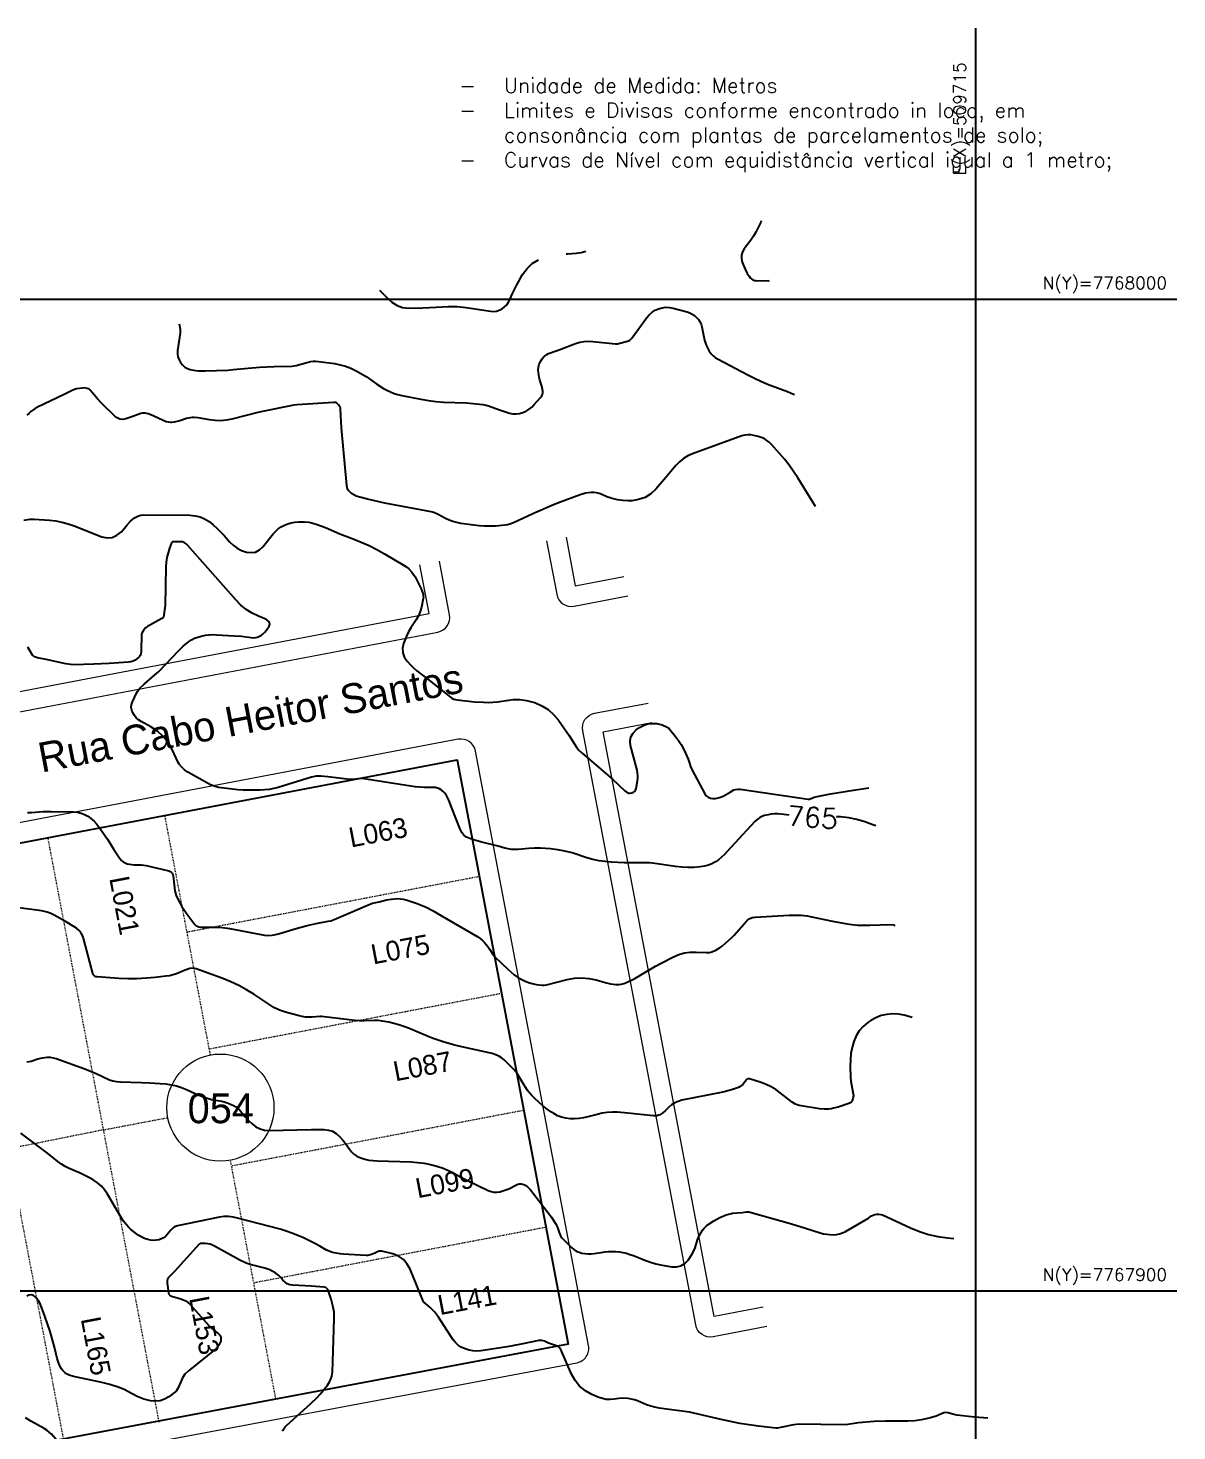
# Model space of a CAD drawing. Header units: centimetres. Extents: x 0 to 1099704, y -139216 to 99734.
# Drawn here: x 987108 to 998657, y 45512 to 59610 of the extents above; entities that cross this region are included whole.
import ezdxf
from ezdxf.enums import TextEntityAlignment as Align

# ---------------------------------------------------------------- set-up
doc = ezdxf.new("R2010")
doc.units = ezdxf.units.CM
doc.header["$LTSCALE"] = 4
doc.linetypes.add('Contínua', pattern=[0])
doc.linetypes.add('TRACEJADO', pattern=[2, 1, -1])
for name, color, linetype in [('CANEVA', 252, 'Continuous'), ('CURVAS-INTERMEDIARIAS', 39, 'Continuous'), ('CURVAS-MESTRA', 34, 'Continuous')]:
    doc.layers.add(name, color=color, linetype=linetype)
for name, color, linetype, lineweight in [('K-ALINHAMENTO', 10, 'Continuous', 9), ('P-MEIOFIO', 171, 'Continuous', 9), ('P-URB', 2, 'Continuous', 9), ('textos', 2, 'Continuous', 9)]:
    doc.layers.add(name, color=color, linetype=linetype, lineweight=lineweight)
doc.styles.add('EC_NOMES', font='GOTHIC.TTF')
doc.styles.add('L50', font='ROMANS.SHX', dxfattribs={"height": 1.25})
doc.styles.add('Padrão', font='simplex.shx')
doc.styles.add('ROMANS', font='romans.shx')

msp = doc.modelspace()

# ---------------------------------------------------------------- linework, layer by layer
at = {"color": 1}
msp.add_lwpolyline([(986329.103, 51288.157), (991420.059, 52257.174), (992538.156, 46382.994), (985439.154, 45051.754)], dxfattribs=at)
at = {"layer": 'CANEVA'}
for p, q in [((996634.447, 25007.61), (996634.447, 59609.687)), ((964149.83, 56886.314), (998657.355, 56886.314)), ((964149.83, 46920.243), (998657.355, 46920.243))]:
    msp.add_line(p, q, dxfattribs=at)
at = {"layer": 'CURVAS-INTERMEDIARIAS'}
for points, elevation in [([(994479.254, 57673.305), (994475.258, 57660.07), (994424.231, 57558.645), (994400.353, 57517.495), (994373.943, 57477.92), (994308.436, 57391.345), (994291.164, 57359.792), (994280.889, 57327.183), (994281.109, 57293), (994288.324, 57257.759), (994316.678, 57185.715), (994338.324, 57143.518), (994355.755, 57117.268), (994368.641, 57100.834), (994381.437, 57088.954), (994395.509, 57079.706), (994411.495, 57074.424), (994428.756, 57071.783), (994547.153, 57070.068), (994563.029, 57072.62)], 75841.803), ([(990641.4, 56975.779), (990721.228, 56894.845), (990766.633, 56854.961), (990817.889, 56822.92), (990845.525, 56811.15), (990873.838, 56802.25), (990903.149, 56797.646), (990933.137, 56795.902), (991075.462, 56798.782), (991210.931, 56804.074), (991332.487, 56811.06), (991422.54, 56811.698), (991512.135, 56802.639), (991755.298, 56763.672), (991786.412, 56762.157), (991816.609, 56765.027), (991845.441, 56774.455), (991873.356, 56788.278), (991898.171, 56807.722), (991920.077, 56829.577), (991937.647, 56855.06), (991952.317, 56882.955), (991978.239, 56943.539), (992016.528, 57021.484), (992079.065, 57132.008), (992123.992, 57192.233), (992175.896, 57243.508), (992238.273, 57281.349)], 75841.803), ([(992516.626, 57340.627), (992531.445, 57340.109), (992618.25, 57346.218), (992667.372, 57354.699), (992714.273, 57368.702)], 75841.803), ([(988626.597, 56637.523), (988631.273, 56620.668), (988635.23, 56601.723), (988637.562, 56582.678), (988635.698, 56544.219), (988611.71, 56369.334), (988611.142, 56337.243), (988615.078, 56306.229), (988625.782, 56276.859), (988640.98, 56248.585), (988663.892, 56221.109), (988685.1, 56202.751), (988709.756, 56189.377), (988736.714, 56179.331), (988770.938, 56171.677), (988818.964, 56165.887), (988891.995, 56165.667), (989003.765, 56168.348), (989115.415, 56173.172), (989171.145, 56177.099), (989435.455, 56201.346), (989509.254, 56206.658), (989583.182, 56209.618), (989760.25, 56212.807), (989782.703, 56215.378), (989804.838, 56219.923), (989922.437, 56252.741), (989948.598, 56257.804), (989974.879, 56260.853), (990001.339, 56260.873), (990027.908, 56258.89), (990188.113, 56237.603), (990244.82, 56226.759), (990300.151, 56211.82), (990353.45, 56190.712), (990405.383, 56165.518), (990505.662, 56106.469), (990613.365, 56031.424), (990681.055, 55988.909), (990716.026, 55969.435), (990752.063, 55952.413), (990788.878, 55937.584), (990826.858, 55926.053), (990865.606, 55916.725), (991057.304, 55879.412), (991132.877, 55866.835), (991208.738, 55857.028), (991285.019, 55851.387), (991514.946, 55844.212), (991614.995, 55834.993), (991678.997, 55825.984), (991713.789, 55818.699), (991747.943, 55808.822), (991848.829, 55772.496), (991947.224, 55740.385), (991981.288, 55733.489), (992015.173, 55731.246), (992048.798, 55735.98), (992082.254, 55745.368), (992114.066, 55760.736), (992143.954, 55778.804), (992170.972, 55800.949), (992196.077, 55825.804), (992262.102, 55901.297), (992271.281, 55914.702), (992278.167, 55928.894), (992281.626, 55944.301), (992282.782, 55960.506), (992281.207, 55977.219), (992274.37, 56009.878), (992252.744, 56071.966), (992245.648, 56098.396), (992237.835, 56152.662), (992236.549, 56171.378), (992238.293, 56202.612), (992244.662, 56232.251), (992257.986, 56259.468), (992275.945, 56285.091), (992291.123, 56301.854), (992306.411, 56316.265), (992322.875, 56328.852), (992341.113, 56338.698), (992360.537, 56346.731), (992463.656, 56382.599), (992610.955, 56438.349), (992653.829, 56451.484), (992697.261, 56460.334), (992741.51, 56462.746), (992786.308, 56460.862), (993012.717, 56435.1), (993033.356, 56437.412), (993143.183, 56465.855), (993157.992, 56474.227), (993176.599, 56492.694), (993328.581, 56700.626), (993353.407, 56729), (993380.873, 56753.865), (993412.326, 56773.468), (993446.42, 56789.553), (993482.816, 56799.081), (993519.402, 56804.034), (993556.266, 56802.121), (993593.32, 56795.623), (993733.044, 56757.263), (993759.405, 56747.786), (993784.37, 56735.866), (993807.212, 56720.269), (993828.659, 56702.241), (993846.698, 56681.023), (993861.906, 56658.26), (993872.868, 56633.166), (993880.991, 56606.527), (993908.776, 56473.808), (993916.819, 56444.07), (993927.044, 56415.258), (993940.528, 56387.811), (993956.175, 56361.272), (993975.09, 56337.213), (993996.019, 56315.378), (994019.948, 56296.901), (994045.889, 56280.646), (994344.573, 56123.451), (994409.063, 56091.141), (994474.331, 56060.595), (994540.775, 56032.69), (994743.534, 55956.659), (994802.892, 55931.913), (994812.806, 55926.636)], 75941.463), ([(995025.266, 54802.376), (994845.427, 55091.245), (994803.49, 55154.829), (994759.43, 55216.828), (994712.171, 55276.425), (994662.799, 55334.437), (994582.652, 55423.733), (994559.501, 55446.496), (994533.689, 55466.179), (994506.531, 55484.307), (994448.509, 55504.538), (994404.13, 55516.288), (994373.454, 55521.441), (994342.928, 55522.886), (994312.651, 55518.76), (994282.544, 55510.926), (993786.203, 55331.428), (993739.393, 55310.03), (993695.741, 55284.148), (993656.854, 55251.569), (993621.125, 55214.516), (993520.339, 55093.657), (993420.15, 54976.984), (993367.888, 54929.964), (993310.732, 54893.12), (993246.242, 54871.533), (993176.878, 54860.112), (993142.236, 54858.876), (993086.685, 54860.67), (993032.081, 54867.328), (992978.862, 54881.3), (992926.58, 54900.126), (992874.756, 54922.878), (992848.755, 54932.197), (992822.285, 54939.023), (992795.128, 54942.133), (992767.522, 54942.751), (992712.449, 54935.824), (992659.111, 54920.437), (992441.113, 54838.655), (992368.022, 54809.684), (992183.938, 54728.171), (991987.806, 54637.141), (991952.666, 54623.448), (991928.358, 54616.93), (991903.593, 54612.744), (991806.473, 54605.379), (991751.66, 54603.187), (991696.926, 54603.336), (991642.312, 54606.984), (991587.778, 54612.963), (991458.946, 54631.301), (991418.863, 54639.234), (991379.686, 54649.928), (991341.885, 54664.757), (991305.001, 54682.347), (991232.398, 54721.285), (991185.577, 54740.828), (991161.001, 54746.957), (990696.153, 54836.194), (990520.9, 54874.583), (990430.727, 54897.345), (990406.31, 54906.395), (990360.376, 54931.2), (990341.64, 54947.714), (990326.641, 54966.46), (990317.243, 54988.555), (990311.573, 55012.872), (990260.028, 55591.532), (990249.285, 55779.662), (990247.301, 55791.76), (990243.664, 55803.122), (990229.751, 55822.835), (990208.902, 55841.83), (990198.687, 55846.026), (990182.054, 55847.271), (989811.395, 55822.087), (989780.989, 55818.579), (989430.074, 55748.488), (989157.322, 55679.752), (989101.104, 55669.317), (989044.716, 55663.786), (988988.098, 55665.63), (988931.312, 55672.377), (988817.33, 55692.04), (988777.794, 55694.84), (988756.945, 55694.611), (988738.488, 55693.106), (988702.182, 55685.333), (988632.698, 55662.172), (988576.679, 55648.578), (988553.408, 55645.219), (988541.688, 55645.12), (988518.258, 55647.651), (988495.635, 55653.86), (988341.908, 55723.174), (988314.093, 55733.489), (988285.072, 55739.708), (988256.001, 55739.807), (988241.889, 55736.718), (988152.483, 55701.468), (988089.607, 55681.197), (988059.32, 55677.559), (988030.538, 55679.951), (988004.009, 55691.362), (987978.984, 55708.803), (987845.339, 55839.976), (987805.554, 55882.023), (987733.111, 55972.126), (987721.55, 55980.468), (987701.777, 55988.69), (987673.603, 55992.886), (987655.794, 55991.989), (987595.489, 55982.87), (987573.863, 55977), (987553.074, 55968.638), (987472.408, 55926.651), (987203.843, 55800.74), (987180.153, 55787.256), (987135.505, 55755.843), (987115.444, 55737.595), (987097.176, 55717.892)], 76041.124), ([(987064.876, 54664.079), (987127.473, 54673.906), (987168.124, 54674.554), (987323.156, 54663.78), (987386.411, 54656.515), (987448.799, 54645.443), (987509.911, 54628.65), (987570.156, 54608.06), (987848.687, 54497.377), (987903.56, 54487.361), (987955.235, 54490.122), (988002.105, 54512.057), (988045.776, 54546.769), (988104.098, 54616.262), (988138.56, 54653.137), (988176.76, 54686.114), (988197.649, 54699.12), (988219.575, 54709.076), (988243.035, 54714.468), (988267.531, 54716.82), (988736.026, 54713.87), (988787.571, 54708.508), (988837.043, 54696.997), (988883.415, 54676.248), (988927.714, 54649.34), (988969.163, 54616.183), (989009.097, 54581.381), (989046.759, 54544.128), (989082.896, 54505.23), (989132.736, 54448.055), (989169.83, 54412.536), (989210.092, 54382.089), (989255.109, 54359.257), (989303.295, 54341.488), (989350.724, 54337.8), (989394.834, 54344.109), (989433.97, 54365.426), (989469.788, 54396.74), (989572.877, 54527.724), (989597.264, 54554.343), (989623.814, 54578.162), (989653.603, 54597.785), (989685.544, 54614.618), (989719.648, 54627.255), (989754.34, 54637.321), (989789.938, 54643.529), (989826.125, 54647.167), (989886.101, 54647.247), (989929.493, 54643.171), (989972.098, 54633.962), (990014.175, 54621.325), (990097.083, 54589.713), (990241.95, 54528.352), (990375.933, 54477.674), (990456.708, 54444.856), (990536.158, 54409.267), (990613.624, 54369.532), (990689.755, 54327.037), (990890.063, 54208.172), (990914.101, 54192.365), (990936.555, 54174.387), (990965.985, 54143.073), (990998.773, 54093.761), (991058.38, 53974.088), (991069.841, 53947.08), (991078.512, 53919.056), (991081.063, 53904.774), (991082.219, 53890.493), (991081.302, 53876.182), (991062.117, 53790.763), (991048.514, 53745.786), (991031.482, 53702.393), (991009.337, 53661.383), (990957.324, 53582.801), (990933.176, 53542.398), (990912.477, 53500.122), (990882.04, 53424.41), (990873.221, 53377.49), (990874.187, 53332.433), (990889.804, 53290.167), (990915.208, 53249.754), (990959.098, 53202.854), (990987.531, 53175.477), (991017.569, 53149.874), (991143.361, 53053.453), (991354.004, 52885.206), (991369.71, 52874.751), (991386.234, 52866.28), (991403.964, 52860.779), (991422.51, 52857.261), (991594.545, 52840.159), (991688.096, 52833.83), (991734.797, 52832.754), (991781.359, 52833.92), (991827.721, 52838.465), (991918.043, 52853.384), (991985.873, 52860.679), (992053.253, 52861.307), (992119.996, 52851.939), (992186.29, 52835.883), (992203.203, 52830.422), (992272.816, 52799.946), (992336.589, 52761.616), (992391.601, 52711.517), (992440.764, 52653.564), (992546.424, 52499.877), (992622.206, 52382.347), (992644.331, 52354.223), (992679.91, 52321.913), (992983.596, 52061.968), (993107.095, 51944.149), (993119.583, 51933.775), (993132.768, 51926.081), (993146.521, 51921.118), (993161.122, 51920.241), (993179.06, 51922.872), (993193.671, 51929.838), (993205.77, 51939.126), (993214.091, 51951.913), (993219.891, 51967.021), (993234.97, 52044.966), (993238.259, 52071.954), (993239.076, 52098.843), (993236.186, 52125.602), (993230.814, 52152.251), (993164.321, 52398.343), (993161.251, 52444.336), (993168.207, 52486.662), (993190.203, 52523.487), (993222.214, 52556.654), (993255.899, 52580.054), (993282.219, 52595.432), (993309.616, 52607.89), (993338.607, 52615.972), (993374.605, 52621.673), (993402.251, 52622.281), (993429.548, 52620.367), (993456.317, 52614.706), (993482.737, 52606.534), (993534.391, 52585.207), (993545.623, 52577.005), (993560.442, 52562.096), (993617.727, 52489.742), (993646.25, 52450.466), (993672.58, 52409.884), (993695.632, 52367.349), (993716.491, 52323.518), (993742.462, 52262.854), (993753.983, 52233.544), (993768.583, 52188.657), (993780.433, 52159.626), (993910.859, 51914.67), (993926.386, 51894.688), (993944.594, 51879.17), (993966.829, 51870.341), (993991.754, 51865.975), (994018.732, 51867.909), (994045.062, 51872.433), (994070.426, 51880.835), (994095.142, 51891.817), (994165.562, 51929.987), (994202.556, 51953.776), (994219.229, 51958.71), (994245.46, 51961.321), (994267.385, 51959.796), (994950.659, 51859.119), (994964.582, 51861.909), (995008.911, 51879.131), (995039.238, 51887.911), (995176.052, 51913.234), (995405.401, 51951.763), (995559.674, 51974.488)], 76140.785), ([(987102.009, 51725.015), (987141.395, 51724.936), (987260.4, 51735.051), (987339.87, 51737.862), (987566.647, 51732.58), (987604.429, 51728.464), (987641.024, 51720.471), (987675.846, 51706.648), (987709.481, 51688.958), (987740.595, 51666.504), (987769.656, 51641.908), (987795.648, 51614.083), (987819.596, 51584.115), (987907.318, 51459.33), (987970.542, 51354.566), (988031.844, 51262.978), (988046.753, 51245.548), (988063.506, 51230.708), (988083.01, 51219.735), (988104.357, 51211.344), (988127.339, 51206.301), (988150.49, 51202.813), (988173.87, 51201.677), (988247.201, 51201.886), (988295.018, 51194.352), (988523.52, 51140.505), (988536.506, 51135.124), (988547.598, 51127.699), (988555.86, 51117.214), (988562.238, 51104.687), (988566.185, 51090.147), (988571.058, 51060.557), (988575.513, 50998.658), (988585.13, 50940.347), (988597.209, 50892.649), (988616.613, 50847.423), (988654.006, 50783.112), (988705.441, 50707.669), (988784.362, 50601.261), (988798.354, 50587.717), (988806.756, 50582.953), (988825.611, 50576.715), (988845.414, 50573.854), (988947.297, 50574.243), (989003.177, 50573.007), (989058.847, 50569.519), (989114.209, 50562.672), (989169.351, 50553.563), (989483.282, 50492.701), (989510.34, 50491.196), (989561.825, 50495.312), (989583.282, 50498.591), (989625.518, 50508.806), (989803.143, 50561.965), (989915.312, 50592.371), (990003.013, 50612.363), (990123.533, 50633.123), (990150.142, 50639.531), (990184.485, 50651.948), (990537.912, 50803.124), (990570.591, 50814.126), (990638.799, 50828.687), (990711.481, 50847.423), (990760.574, 50856.233), (990793.572, 50859.891), (990822.433, 50860.857), (990851.076, 50859.661), (990879.399, 50855.226), (990907.514, 50848.629), (990999.76, 50820.255), (991036.913, 50806.811), (991109.247, 50774.92), (991179.657, 50738.593), (991248.672, 50699.686), (991627.981, 50476.496), (991652.517, 50459.982), (991675.489, 50441.724), (991696.099, 50420.845), (991728.957, 50379.616), (991749.886, 50349.648), (991778.768, 50303.136), (991801.161, 50274.673), (991932.993, 50148.383), (991963.569, 50121.425), (991995.32, 50096.061), (992028.856, 50073.089), (992063.578, 50051.722), (992099.924, 50033.673), (992137.227, 50018.336), (992175.955, 50007.094), (992215.64, 49998.583), (992277.021, 49990.301), (992297.9, 49990.311), (992318.6, 49993.161), (992528.396, 50048.971), (992601.188, 50061.698), (992673.86, 50066.561), (992746.364, 50059.645), (992818.757, 50044.875), (992910.415, 50018.226), (992963.873, 50005.459), (993018.318, 49997.935), (993045.366, 49997.766), (993071.895, 50000.436), (993097.638, 50007.393), (993122.842, 50017.199), (993206.537, 50058.887), (993293.013, 50107.044), (993415.446, 50182.008), (993471.196, 50214.069), (993595.044, 50277.423), (993650.296, 50298.99), (993706.704, 50314.956), (993764.836, 50322.53), (993824.114, 50324.503), (993929.575, 50320.238), (993959.344, 50321.135), (993980.841, 50326.168), (994020.675, 50344.445), (994065.154, 50369.321), (994085.794, 50384.18), (994123.864, 50416.331), (994178.986, 50467.985), (994205.277, 50495.082), (994330.879, 50633.86), (994341.274, 50643.388), (994364.156, 50659.931), (994389.44, 50671.442), (994416.797, 50676.236), (994758.832, 50694.354), (994819.585, 50696.008), (994880.329, 50693.965), (994940.703, 50687.597), (994970.601, 50682.435), (995195.057, 50633.123), (995321.826, 50610.131), (995389.535, 50600.753), (995449.391, 50595.002), (995509.487, 50592.72), (995569.732, 50592.74), (995779.039, 50599.806), (995807.652, 50596.019), (995821.52, 50588.894)], 76340.106), ([(995996.022, 49665.492), (995972.949, 49673.828), (995916.053, 49689.485), (995857.701, 49698.315), (995798.373, 49702.59), (995739.992, 49697.817), (995683.664, 49686.246), (995630.445, 49664.48), (995579.299, 49635.917), (995550.547, 49616.115), (995503.966, 49576.579), (995463.723, 49532.35), (995432.967, 49481.055), (995408.55, 49425.055), (995392.445, 49364.741), (995380.386, 49303.828), (995374.417, 49242.028), (995372.493, 49179.621), (995375.852, 49063.446), (995379.22, 49026.971), (995384.851, 48990.774), (995403.278, 48900.511), (995404.424, 48883.06), (995400.199, 48848.189), (995393.771, 48832.802), (995384.961, 48819.616), (995372.563, 48809.72), (995357.783, 48802.016), (995250.807, 48766.418), (995204.834, 48753.701), (995181.424, 48749.256), (995157.794, 48745.758), (995110.316, 48743.625), (995062.997, 48748.2), (994860.307, 48782.423), (994840.833, 48787.267), (994822.167, 48793.944), (994788.113, 48814.633), (994669.756, 48909.799), (994625.038, 48941.84), (994578.377, 48970.214), (994528.785, 48993.096), (994477.241, 49012.31), (994359.492, 49048.677), (994348.639, 49049.693), (994338.284, 49046.265), (994329.095, 49039.458), (994306.532, 49008.723), (994294.563, 48994.312), (994281.218, 48981.655), (994265.791, 48971.639), (994248.968, 48963.387), (994189.172, 48941.551), (994156.802, 48931.386), (994090.797, 48915.47), (993681.301, 48834.924), (993643.768, 48823.902), (993608.429, 48808.823), (993576.368, 48787.635), (993546.49, 48762.391), (993514.269, 48729.683), (993488.676, 48707.498), (993459.914, 48689.589), (993428.631, 48678.906), (993395.603, 48677.879), (993138.439, 48706.571), (993034.313, 48713.847), (992982.42, 48714.235), (992930.845, 48711.445), (992879.739, 48703.91), (992828.962, 48693.207), (992734.922, 48668.78), (992691.161, 48659.392), (992647.121, 48652.515), (992602.653, 48649.416), (992557.905, 48648.828), (992514.054, 48653.761), (992471.599, 48663.199), (992431.246, 48679.414), (992392.289, 48700.133), (992370.962, 48713.847), (992326.054, 48745.04), (992282.792, 48778.247), (992242.031, 48814.454), (992202.914, 48852.674), (992170.085, 48887.147), (992129.942, 48934.246), (992095.23, 48985.472), (992023.395, 49103.939), (992008.506, 49124.389), (991992.032, 49143.594), (991893.537, 49240.135), (991862.812, 49265.209), (991845.949, 49275.554), (991809.942, 49292.596), (991772.17, 49305.283), (991438.974, 49379.321), (991386.433, 49392.406), (991282.278, 49422.085), (991179.637, 49456.528), (991129.06, 49475.813), (990933.166, 49557.664), (990884.472, 49576.52), (990835.16, 49593.362), (990784.911, 49607.195), (990734.044, 49619.025), (990667.102, 49631.044), (990631.055, 49634.981), (990594.818, 49636.147), (990485.491, 49632.36), (990439.607, 49633.007), (990393.793, 49635.778), (990056.561, 49677.984), (990039.997, 49677.765), (989962.68, 49671.098), (989929.693, 49670.041), (989896.914, 49671.217), (989864.415, 49675.762), (989832.125, 49682.539), (989694.703, 49718.865), (989634.557, 49739.505), (989578.01, 49768.576), (989496.767, 49819.921), (989377.582, 49899.52), (989303.295, 49945.484), (989227.105, 49987.71), (989148.074, 50024.315), (989067.129, 50057.183), (988796.869, 50155.678), (988781.352, 50159.694), (988765.765, 50161.727), (988734.302, 50157.87), (988687.751, 50141.775), (988600.418, 50105.17), (988565.447, 50093.918), (988529.579, 50085.955), (988493.123, 50080.165), (988385.071, 50068.126), (988294.071, 50060.402), (988203.001, 50055.868), (988111.821, 50056.117), (988020.562, 50059.565), (987802.614, 50073.538), (987788.642, 50076.607), (987776.224, 50083.733), (987771.052, 50088.766), (987766.627, 50094.287), (987760.816, 50107.313), (987669.507, 50450.584), (987658.485, 50483.223), (987643.277, 50514.128), (987633.679, 50528.25), (987622.896, 50541.215), (987596.566, 50562.563), (987483.8, 50631.887), (987371.681, 50695.69), (987336.262, 50713.011), (987299.168, 50726.375), (987260.898, 50736.172), (987221.961, 50742.799), (986858.757, 50789.49)], 76439.767), ([(987095.472, 49220.771), (987118.453, 49223.571), (987140.927, 49229.092), (987207.54, 49251.416), (987253.374, 49261.512), (987299.726, 49266.724), (987330.272, 49266.346), (987360.42, 49261.383), (987390.298, 49253.37), (987680.43, 49150.37), (987793.974, 49103.58), (987927.051, 49041.401), (987961.832, 49028.575), (987998.358, 49022.237), (988035.8, 49019.855), (988248.616, 49014.782), (988333.507, 49011.015), (988437.204, 49004.078), (988493.781, 48999.165), (988547.199, 48991.332), (988599.651, 48979.951), (988650.667, 48963.257), (988700.727, 48943.036), (988794.587, 48899.883), (988888.039, 48862.919), (988952.081, 48843.854), (989054.682, 48824.659), (989088.287, 48816.417), (989121.046, 48805.245), (989172.122, 48783.43), (989196.11, 48769.936), (989218.225, 48754.199), (989237.529, 48735.124), (989289.004, 48669.517), (989327.433, 48628.946), (989359.972, 48597.961), (989398.84, 48569.079), (989440.369, 48547.174), (989485.913, 48535.713), (989534.129, 48531.238), (989809.781, 48538.942), (989956.78, 48540.945), (990084.496, 48541.035), (990128.376, 48535.265), (990169.347, 48522.936), (990205.942, 48500.782), (990239.618, 48472.07), (990277.299, 48429.006), (990299.304, 48401.311), (990339.129, 48342.78), (990360.127, 48315.523), (990384.026, 48291.883), (990412.28, 48273.675), (990443.444, 48259.075), (990494.859, 48243.298), (990535.052, 48234.01), (990575.923, 48228.409), (990617.252, 48225.28), (990957.962, 48214.985), (991023.868, 48210.241), (991089.165, 48201.899), (991153.536, 48188.156), (991217.299, 48170.825), (991279.896, 48150.973), (991342.124, 48126.855), (991371.843, 48111.766), (991458.757, 48061.298), (991518.474, 48030.792), (991734.219, 47928.181), (991762.852, 47917.996), (991791.923, 47911.787), (991821.642, 47911.508), (991851.799, 47915.205), (991911.187, 47933.374), (991939.58, 47945.831), (992017.286, 47986.483), (992032.853, 47991.376), (992049.047, 47993.389), (992065.651, 47993.469), (992081.896, 47990.38), (992097.253, 47985.327), (992111.316, 47977.324), (992129.115, 47963.102), (992157.389, 47934.53), (992183.131, 47903.655), (992370.234, 47659.675), (992410.048, 47596.929), (992422.227, 47574.186), (992456.949, 47479.997), (992464.473, 47465.965), (992473.841, 47453.079), (992570.702, 47354.923), (992594.102, 47335.399), (992619.157, 47318.965), (992646.703, 47307.165), (992675.913, 47298.455), (992706.489, 47293.861), (992737.145, 47291.379), (992767.88, 47292.087), (992798.675, 47294.907), (992908.242, 47310.723), (992944.359, 47314.401), (992980.477, 47316.055), (993016.613, 47314.68), (993052.76, 47311.291), (993123.878, 47297), (993158.5, 47286.346), (993192.654, 47273.939), (993291.059, 47233.925), (993354.194, 47210.903), (993418.176, 47191.031), (993483.444, 47175.872), (993580.324, 47159.438), (993627.992, 47160.814), (993671.783, 47171.318), (993709.754, 47195.516), (993743.858, 47228.852), (993780.622, 47283.207), (993798.591, 47315.966), (993813.002, 47350.438), (993839.044, 47432.23), (993848.661, 47457.693), (993872.948, 47506.477), (993888.077, 47528.901), (993904.979, 47549.66), (993924.543, 47567.948), (993945.88, 47584.571), (994003.045, 47623.11), (994061.656, 47656.865), (994124.462, 47681.979), (994166.618, 47694.457), (994189.939, 47699.57), (994237.467, 47704.772), (994285.524, 47707.144), (994329.504, 47712.944), (994355.117, 47712.346), (994782.392, 47592.933), (994924.08, 47550.208), (995072.425, 47502.65), (995104.177, 47494.039), (995136.237, 47487.512), (995168.787, 47484.103), (995201.655, 47482.768), (995234.064, 47485.588), (995265.597, 47491.628), (995295.804, 47502.491), (995325.134, 47516.583), (995555.062, 47650.257), (995588.259, 47674.226), (995621.665, 47686.085), (995641.148, 47690.291), (995660.483, 47691.527), (995679.578, 47688.298), (995698.523, 47682.099), (995979.048, 47552.132), (996068.992, 47515.985), (996160.65, 47486.246), (996254.879, 47466.104), (996350.822, 47452.361), (996415.361, 47446.505)], 76539.428), ([(996756.945, 45638.967), (996620.544, 45651.373), (996445.48, 45671.215), (996413.051, 45676.467), (996356.892, 45692.144), (996334.966, 45695.602), (996313.4, 45692.961), (996237.827, 45660.661), (996181.18, 45642.283), (996090.489, 45622.461), (996022.44, 45612.146), (995953.684, 45609.276), (995728.85, 45611.259), (995614.2, 45607.083), (995456.826, 45594.237), (995350.139, 45578.012), (995296.133, 45574.175), (994858.642, 45580.215), (994801.646, 45574.405), (994671.191, 45544.556), (994641.462, 45540.321), (994626.493, 45540.251), (994451.538, 45559.545), (994356.801, 45572.152), (994262.472, 45587.022), (994168.731, 45605.299), (994075.399, 45625.839), (993756.833, 45700.994), (993453.038, 45741.765), (993409.815, 45749.658), (993367.339, 45760.072), (993325.98, 45774.294), (993233.655, 45813.55), (993203.906, 45823.676), (993142.226, 45836.432), (993079.27, 45839.771), (993047.867, 45837.758), (992999.233, 45831.011), (992959.677, 45827.842), (992920.65, 45829.097), (992882.41, 45836.991), (992844.689, 45849.299), (992775.514, 45878.689), (992710.316, 45915.962), (992653.031, 45961.178), (992607.616, 46018.293), (992570.094, 46083.342), (992464.653, 46328.896), (992454.308, 46345.061), (992439.309, 46357.03), (992421.49, 46365.99), (992340.944, 46395.22), (992299.445, 46413.049), (992271.69, 46421.202), (992242.778, 46419.966), (992064.664, 46383.181), (991925.598, 46358.097), (991660.54, 46317.425), (991620.197, 46314.595), (991580.343, 46315.95), (991541.186, 46323.564), (991502.518, 46335.364), (991463.601, 46354.289), (991432.835, 46374.401), (991406.057, 46399.575), (991381.929, 46428.118), (991317.777, 46523.095), (991233.992, 46655.185), (991215.017, 46682.383), (991194.527, 46708.254), (991171.764, 46732.163), (991147.477, 46754.746), (991084.97, 46808.503), (990950.707, 47135.669), (990919.453, 47189.177), (990880.785, 47234.184), (990830.984, 47266.454), (990773.759, 47290.213), (990663.086, 47318.068), (990650.678, 47319.563), (990638.599, 47319.115), (990626.999, 47315.716), (990593.014, 47297.678), (990558.96, 47284.253), (990523.77, 47276.012), (990505.791, 47274.855), (990275.904, 47288.549), (990246.863, 47291.439), (990185.243, 47301.375), (990159.102, 47308.102), (990133.728, 47316.733), (990109.51, 47328.214), (990039.539, 47369.842), (989991.363, 47395.156), (989875.826, 47451.385), (989818.9, 47477.087), (989761.137, 47500.537), (989702.117, 47520.609), (989642.271, 47538.438), (989214.218, 47650.786), (989168.992, 47660.443), (989123.079, 47666.024), (989077.045, 47666.303), (989031.421, 47660.094), (988610.912, 47572.422), (988580.356, 47561.151), (988566.932, 47552.132), (988542.974, 47529.14), (988494.539, 47469.822), (988480.157, 47457.095), (988463.594, 47447.368), (988426.48, 47433.615), (988397.728, 47427.426), (988368.986, 47424.805), (988340.254, 47427.566), (988311.532, 47433.894), (988278.753, 47446.172), (988250.21, 47459.327), (988223.192, 47475.383), (988197.181, 47493.352), (988139.059, 47539.614), (988118.529, 47558.819), (988099.633, 47579.638), (988065.26, 47624.505), (988034.096, 47671.764), (987907.049, 47890.52), (987877.858, 47932.935), (987844.92, 47971.633), (987806.371, 48004.741), (987763.677, 48034.37), (987718.082, 48059.534), (987671.75, 48083.194), (987624.331, 48104.561), (987521.89, 48147.505), (987482.235, 48167.865), (987444.623, 48191.804), (987408.376, 48218.114), (987301.899, 48301.411), (987033.911, 48504.18)], 76639.088), ([(987020.776, 44833.935), (987216.43, 45001.246), (987299.477, 45073.918), (987335.245, 45107.923), (987366.748, 45145.903), (987392.57, 45185.09), (987406.582, 45213.264), (987416.279, 45243.202), (987425.219, 45289.036), (987425.777, 45327.047), (987420.475, 45363.433), (987406.383, 45397.397), (987386.421, 45429.737), (987344.673, 45478.481), (987321.851, 45500.048), (987296.696, 45518.854), (987269.997, 45535.806), (987135.416, 45611.379), (987084.07, 45642.961)], 76838.41)]:
    msp.add_lwpolyline(points, dxfattribs=dict(at, elevation=elevation))
at = {"layer": 'CURVAS-MESTRA'}
for points, elevation in [([(995631.643, 51593.656), (995600.756, 51603.389), (995519.184, 51633.178), (995438.937, 51657.136), (995357.693, 51674.547), (995274.955, 51682.151), (995191.22, 51683.218), (994996.692, 51674.059), (994939.697, 51678.045), (994790.624, 51697.688), (994705.653, 51706.498), (994641.253, 51711.541), (994609.75, 51712.01), (994578.526, 51710.146), (994547.701, 51704.774), (994512.82, 51695.705), (994485.842, 51684.942), (994460.358, 51671.747), (994437.127, 51654.904), (994415.391, 51635.63), (994374.531, 51593.025), (994136.85, 51333.448), (994108.616, 51305.284), (994049.118, 51252.125), (994017.038, 51229.592), (993983.233, 51210.886), (993946.837, 51197.92), (993908.716, 51188.781), (993864.198, 51181.914), (993802.448, 51175.327), (993740.698, 51172.566), (993678.959, 51175.546), (993617.229, 51182.353), (993386.205, 51218.779), (993353.536, 51222.247), (993195.295, 51219.128), (993100.767, 51220.353), (992973.57, 51227.977), (992910.624, 51233.449), (992847.988, 51241.511), (992786.128, 51252.972), (992725.435, 51269.516), (992576.143, 51319.954), (992505.424, 51338.95), (992433.329, 51351.796), (992360.328, 51360.546), (992257.926, 51366.765), (992199.754, 51367.512), (992141.622, 51365.121), (992035.962, 51355.643), (992001.878, 51354.198), (991968.073, 51355.533), (991934.687, 51361.024), (991901.59, 51369.296), (991835.455, 51388.76), (991656.763, 51431.654), (991584.619, 51452.264), (991548.93, 51463.934), (991517.049, 51479.979), (991489.313, 51500.35), (991467.786, 51527.199), (991450.415, 51558.383), (991363.182, 51780.357), (991337.928, 51850.478), (991325.86, 51877.596), (991315.594, 51896.392), (991294.606, 51925.363), (991281.869, 51937.821), (991262.057, 51953.587), (991243.689, 51964.311), (991224.505, 51972.443), (991204.114, 51976.718), (991182.916, 51978.423), (991090.162, 51977.894), (991044.846, 51979.848), (990999.69, 51984.193), (990954.643, 51990.143), (990464.95, 52068.018), (990448.337, 52068.018), (990375.296, 52058.191), (990343.195, 52058.032), (990122.347, 52085.917), (990051.259, 52092.454), (990027.659, 52092.773), (990004.259, 52091.398), (989958.216, 52081.86), (989623.037, 51978.981), (989577.98, 51966.513), (989532.026, 51957.942), (989485.495, 51952.78), (989438.734, 51950.518), (989323.476, 51949.611), (989269.54, 51951.255), (989215.723, 51955.092), (989020.877, 51977.934), (988988.068, 51986.316), (988940.859, 52005.76), (988910.672, 52021.625), (988714.689, 52133.415), (988681.96, 52155.599), (988653.039, 52182.558), (988628.572, 52213.632), (988618.337, 52230.504), (988556.428, 52360.263), (988515.736, 52428.909), (988467.819, 52490.768), (988409.079, 52542.462), (988343.124, 52587.369), (988244.48, 52641.455), (988219.176, 52658.428), (988196.394, 52677.881), (988177.388, 52701.033), (988160.904, 52726.655), (988150.988, 52754.421), (988146.204, 52782.356), (988149.105, 52810.55), (988157.127, 52838.923), (988196.683, 52926.146), (988206.898, 52943.497), (988231.843, 52975.239), (988275.624, 53017.824), (988380.268, 53106.462), (988419.115, 53141.692), (988493.213, 53215.979), (988616.424, 53347.532), (988667.28, 53396.993), (988722.502, 53441.512), (988752.132, 53460.527), (988782.947, 53476.951), (988815.526, 53489.518), (988849.291, 53499.494), (988890.76, 53507.377), (988927.963, 53512.131), (988965.445, 53513.716), (989003.107, 53513.188), (989181.869, 53503.062), (989253.535, 53497.212), (989351.292, 53483.688), (989373.237, 53482.402), (989394.734, 53483.847), (989415.563, 53489.369), (989435.944, 53497.601), (989454.849, 53509.321), (989472.33, 53522.645), (989487.687, 53538.362), (989501.64, 53555.693), (989531.179, 53598.467), (989535.834, 53609.37), (989537.677, 53620.203), (989535.335, 53630.947), (989530.193, 53641.62), (989511.855, 53659.928), (989489.282, 53672.625), (989424.184, 53698.337), (989359.942, 53728.684), (989300.166, 53767.083), (989245.223, 53812.369), (989195.412, 53863.236), (988711.52, 54413.184), (988698.534, 54426.03), (988675.931, 54441.188), (988658.999, 54446.241), (988568.427, 54447.686), (988560.763, 54445.175), (988549.96, 54435.398), (988530.247, 54381.501), (988509.777, 54313.174), (988504.515, 54289.953), (988497.15, 54242.993), (988494.05, 54195.564), (988485.599, 53806.868), (988480.915, 53759.18), (988469.055, 53690.095), (988466.046, 53685.67), (988454.196, 53676.422), (988310.206, 53595.697), (988297.609, 53587.305), (988286.078, 53577.808), (988267.232, 53554.417), (988251.376, 53527.589), (988247.898, 53515.37), (988245.636, 53347.183), (988241.869, 53317.843), (988236.357, 53304.548), (988227.179, 53293.456), (988202.283, 53271.172), (988183.318, 53257.398), (988163.157, 53246.446), (988141.221, 53239.739), (988118.1, 53235.862), (987924.828, 53223.853), (987770.723, 53216.757), (987564.804, 53211.435), (987539.6, 53212.591), (987489.51, 53219.149), (987439.829, 53229.274), (987305.676, 53261.744), (987203.245, 53279.982), (987184.03, 53286.031), (987166.928, 53295.01), (987153.006, 53308.395), (987141.196, 53324.719), (987106.295, 53387.366)], 76240.446), ([(989664.386, 45508.369), (989671.691, 45523.598), (989694.125, 45552.11), (989706.582, 45565.276), (989947.502, 45783.393), (990012.919, 45846.937), (990043.685, 45880.582), (990117.573, 45970.028), (990139.459, 46005.198), (990148.777, 46023.795), (990156.182, 46043.109), (990162.012, 46062.792), (990167.463, 46103.623), (990186.209, 46637.127), (990185.95, 46670.742), (990183.798, 46704.148), (990171.908, 46770.144), (990154.647, 46835.461), (990129.752, 46916.047), (990121.26, 46932.441), (990109.68, 46946.424), (990102.664, 46951.466), (990085.871, 46956.459), (989954.957, 46966.326), (989769.03, 46976.023), (989740.557, 46981.305), (989714.336, 46990.892), (989691.504, 47006.958), (989670.914, 47027.328), (989649.477, 47052.811), (989630.471, 47072.086), (989587.368, 47105.044), (989563.669, 47118.528), (989539.292, 47130.417), (989487.797, 47147.838), (989339.691, 47185.081), (989300.196, 47198.037), (989237.828, 47228.633), (988983.932, 47369.902), (988961.778, 47380.197), (988938.995, 47388.249), (988915.296, 47392.933), (988890.989, 47395.365), (988845.544, 47396.591), (988839.743, 47395.325), (988827.874, 47387.054), (988579.659, 47115.179), (988517.032, 47049.493), (988508.999, 47038.121), (988504.953, 47024.797), (988505.063, 46996.114), (988519.165, 46900.62), (988524.516, 46887.106), (988533.067, 46875.336), (988538.399, 46870.681), (988551.305, 46864.582), (988642.415, 46839.468), (988668.217, 46830.07), (988692.574, 46818.22), (988714.759, 46802.673), (988735.488, 46784.654), (988792.803, 46723.443), (988925.461, 46572.756), (988950.128, 46548.09), (988976.239, 46524.958), (989020.827, 46489.4), (989035.138, 46473.245), (989044.785, 46455.565), (989047.446, 46435.593), (989045.443, 46414.106), (989036.832, 46392.32), (989025.89, 46372.089), (989011.459, 46354.18), (988994.696, 46337.826), (988716.971, 46112.841), (988685.1, 46081.249), (988660.165, 46043.946), (988649.232, 46022.14), (988618.497, 45944.365), (988608.55, 45926.795), (988595.495, 45911.407), (988580.366, 45897.455), (988522.942, 45853.823), (988479.849, 45829.566), (988435.001, 45813.6), (988387.523, 45810.072), (988338.3, 45814.836), (988272.176, 45832.237), (988238.779, 45844.007), (988206.589, 45858.747), (988112.33, 45909.235), (988079.87, 45923.984), (988022.625, 45947.046), (987930.459, 45978.2), (987835.971, 46001.381), (987563.608, 46057.091), (987521.152, 46071.692), (987495.201, 46086.033), (987479.076, 46097.902), (987454.469, 46122.18), (987444.424, 46136.172), (987431.727, 46158.496), (987414.226, 46198.071), (987401.34, 46239.371), (987372.419, 46354.887), (987328.717, 46511.285), (987276.565, 46665.061), (987233.173, 46782.412), (987215.712, 46817.891), (987204.211, 46833.887), (987180.98, 46859.739), (987161.437, 46873.771), (987138.206, 46879.99), (987114.776, 46876.98), (987094.575, 46864.722)], 76738.749)]:
    msp.add_lwpolyline(points, dxfattribs=dict(at, elevation=elevation))
at = {"layer": 'K-ALINHAMENTO'}
for points in [[(992515.905, 54494.758), (992609.08, 54005.243), (993098.595, 54098.418)], [(986863.333, 52911.592), (991140.535, 53725.719), (991047.36, 54215.234)], [(994496.216, 46755.693), (994006.701, 46662.518), (992888.604, 52536.698), (993378.119, 52629.873)]]:
    msp.add_lwpolyline(points, dxfattribs=at)
at = {"layer": 'P-MEIOFIO'}
for points in [[(992320.099, 54457.488), (992422.591, 53919.022, 0.414213562), (992597.398, 53800.12), (993135.865, 53902.612)], [(986790.513, 52694.832), (991226.756, 53539.23, 0.414213562), (991345.658, 53714.037), (991243.166, 54252.504)], [(994533.485, 46559.887), (993995.019, 46457.395, -0.414213562), (993820.212, 46576.297), (992683.48, 52548.38, -0.414213562), (992802.383, 52723.187), (993340.849, 52825.679)], [(972998.843, 49007.971), (971138.686, 48653.907), (969963.85, 48430.288), (967565.226, 47973.732, 0.414213562), (967446.324, 47798.925), (967679.261, 46575.138), (967902.881, 45400.302), (968126.5, 44225.466), (968350.119, 43050.63), (968583.056, 41826.842, 0.414213562), (968757.863, 41707.94), (971156.486, 42164.496), (972331.322, 42388.116), (973325.038, 42577.26), (985475.892, 44855.848), (992624.003, 46196.297, 0.415010138), (992743.304, 46371.179), (991606.547, 52343.395, 0.414213562), (991431.741, 52462.297), (986400.089, 51504.568)]]:
    msp.add_lwpolyline(points, format="xyb", dxfattribs=at)
at = {"layer": 'P-URB', "linetype": 'TRACEJADO', "ltscale": 2, "transparency": 33554687}
for points in [[(988941.35, 49289.916), (988482.969, 51698.126)], [(988426.23, 45600.327), (987308.133, 51474.506)], [(991643.678, 51082.338), (988706.588, 50523.29)], [(991867.298, 49907.502), (988930.208, 49348.454)], [(987867.181, 48537.416), (988513.137, 48660.368)], [(992090.917, 48732.666), (989153.827, 48173.618)], [(987867.181, 48537.416), (985904.115, 48143.272)], [(986905.88, 48354.441), (987464.928, 45417.351)], [(989601.066, 45823.946), (989142.685, 48232.156)], [(992314.536, 47557.83), (989377.446, 46998.782)]]:
    msp.add_lwpolyline(points, dxfattribs=at)
at = {"layer": 'textos', "color": 5, "transparency": 33554687}
msp.add_circle((989042.017, 48761.036), 538.375, dxfattribs=at)

# ---------------------------------------------------------------- texts
at = {"color": 2, "insert": (991294.494, 59108.244, 77237.053), "char_height": 149.49107, "width": 7084.57614, "attachment_point": 1, "style": 'ROMANS'}
msp.add_mtext('\\pxi-3,l4t4;-^IUnidade de Medida: Metros\\P-^ILimites e Divisas conforme encontrado in loco, em consonância com plantas de parcelamentos de solo;\\P-^ICurvas de Nível com equidistância vertical igual a 1 metro;', dxfattribs=at)
at = {"layer": 'CANEVA', "color": 2, "style": 'L50'}
msp.add_text('E(X)=509715', height=124.57589, rotation=90, dxfattribs=at).set_placement((996534.787, 59266.408), align=Align.RIGHT)
for s, p in [('N(Y)=7768000', (998557.695, 56985.974)), ('N(Y)=7767900', (998557.695, 47019.902))]:
    msp.add_text(s, height=124.57589, dxfattribs=at).set_placement(p, align=Align.RIGHT)
at = {"layer": 'textos', "style": 'EC_NOMES'}
msp.add_text('Rua Cabo Heitor Santos', height=298.98214, rotation=10.7768182, dxfattribs=at).set_placement((987242.736, 52126.946))
at = {"layer": 'textos', "color": 3, "transparency": 33554687, "style": 'EC_NOMES'}
for s, rotation, p in [('L063', 10.7768183, (990353.856, 51373.933)), ('L021', 280.7768183, (987924.003, 51065.91)), ('L075', 10.7768183, (990577.475, 50199.097)), ('L087', 10.7768183, (990801.094, 49024.261)), ('L099', 10.7768183, (991024.714, 47849.426)), ('L141', 10.7768183, (991248.333, 46674.59)), ('L153', 280.7768183, (988727.299, 46845.612)), ('L165', 280.7768183, (987637.218, 46638.125))]:
    msp.add_text(s, height=199.3214, rotation=rotation, dxfattribs=at).set_placement(p)
at = {"layer": 'textos', "color": 4, "transparency": 33554687, "style": 'EC_NOMES'}
msp.add_text('054', height=298.9821, dxfattribs=at).set_placement((988712.1, 48604.081))

# ---------------------------------------------------------------- next in the draw order: texts
at = {"layer": 'CURVAS-MESTRA', "linetype": 'Contínua', "insert": (995001.472, 51776.958, 75106.633), "char_height": 199.3214, "width": 392.4973, "attachment_point": 2, "rotation": 355.9991173, "style": 'Padrão', "bg_fill": 3, "box_fill_scale": 1.2, "bg_fill_color": 256, "bg_fill_true_color": 13158600, "bg_fill_transparency": 0}
msp.add_mtext('765', dxfattribs=at)

doc.saveas('drawing.dxf')
